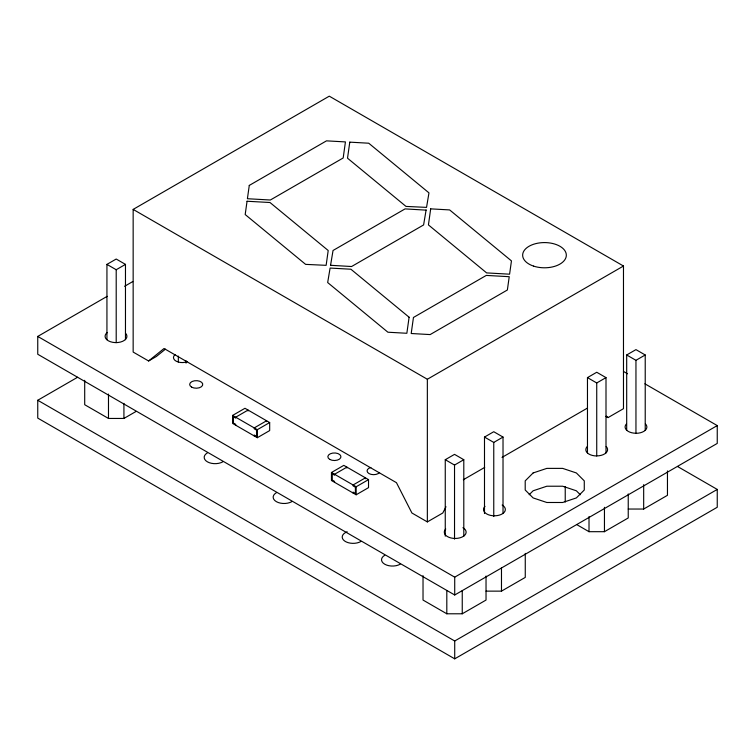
<?xml version="1.0" encoding="UTF-8"?>
<svg xmlns="http://www.w3.org/2000/svg" width="755" height="755" viewBox="0 0 755 755"><rect width="100%" height="100%" fill="white"/><g stroke="black" fill="none" stroke-linecap="round" stroke-linejoin="round"><path stroke-width="1.13" d="M330.52 265.534L333.04 250.481L405.058 208.899L426.084 210.135M426.122 209.89L423.602 224.943L351.585 266.524L330.558 265.288M445.988 506.728L442.798 512.994L427.349 521.913L411.909 512.994L396.46 482.681L164.043 348.499L148.603 360.975L133.154 352.066L133.154 209.409L329.284 96.168L623.479 266.024L623.479 408.682L608.039 417.6L606.105 416.477M529.161 494.742L533.124 490.788L546.828 486.22L562.654 486.22L576.358 490.788L580.321 494.742M165.411 349.178L156.323 356.52L148.603 360.975M106.936 339.675L106.936 264.382L116.204 259.031L125.472 264.382L125.472 339.675M106.936 264.382L116.204 269.733L125.472 264.382M644.864 383.795L717.25 425.584L717.25 443.421L454.718 594.987L37.75 354.255L37.75 336.428L107.21 296.319M124.584 286.296L132.757 281.577M677.49 466.467L717.25 489.429L717.25 507.256L454.718 658.832L37.75 418.1L37.75 400.263L77.586 377.264M84.702 380.331L84.702 404.718L108.484 418.449L123.924 418.449L135.815 411.588M232.615 415.42L244.969 408.285L269.677 422.555L269.677 430.577L257.323 437.711L232.615 423.442L232.615 415.42L257.323 429.689L269.677 422.555M133.154 209.409L427.349 379.255L623.479 266.024M331.464 472.488L343.818 465.363L368.525 479.623L368.525 487.645L356.171 494.78L331.464 480.52L331.464 472.488L356.171 486.758L368.525 479.623M445.261 536.182L445.261 459.71L454.529 454.368L463.796 459.71L463.796 536.182M484.493 513.542L484.493 437.07L493.761 431.718L503.019 437.07L503.019 513.542M587.466 452.906L587.466 377.613L596.733 372.262L606.001 377.613L606.001 452.906M626.688 430.265L626.688 354.973L635.955 349.622L645.223 354.973L645.223 430.265M445.261 459.71L454.529 465.061L463.796 459.71M484.493 437.07L493.761 442.421L503.019 437.07M587.466 377.613L596.733 382.964L606.001 377.613M626.688 354.973L635.955 360.314L645.223 354.973M463.325 479.746L484.701 467.402M502.009 457.417L587.503 408.049M37.75 336.428L454.718 577.16L717.25 425.584M423.026 575.669L423.026 600.055L446.809 613.787L462.249 613.787L486.031 600.055L486.031 576.037M486.031 591.137L501.48 591.137L525.263 577.405L525.263 553.396M577.122 524.819L589.013 531.69L604.453 531.69L628.235 517.958L628.235 493.94M628.235 509.04L643.675 509.04L667.458 495.308L667.458 470.922M37.75 400.263L454.718 640.995L717.25 489.429M623.46 371.432L627.537 373.791M606.218 416.128L608.039 417.6M643.675 484.653L643.675 509.04M635.955 360.314L635.955 433.257A10.919 6.304 0 0 1 626.499 423.857M604.453 507.294L604.453 531.69M596.733 382.964L596.733 455.907A10.919 6.304 0 0 0 606.19 446.507M589.013 516.59L589.013 531.69M565.231 486.598L565.231 502.075M501.48 567.911L501.48 591.137M493.761 442.421L493.761 516.533M462.249 590.561L462.249 613.787M454.718 577.16L454.718 594.987M454.718 640.995L454.718 658.832M454.529 465.061L454.529 539.183M446.809 590.561L446.809 613.787M427.349 379.255L427.349 521.913M365.439 478.736L365.439 477.839L353.085 484.974L353.085 485.861L355.397 487.202L355.397 493.449L353.085 492.109L353.085 492.996M356.171 486.758L356.171 494.78M346.904 468.034L346.904 467.147L334.55 474.272L334.55 475.169L332.238 473.829L332.238 480.067L334.55 481.407L334.55 482.303M266.591 421.658L266.591 420.771L254.237 427.906L254.237 428.793L256.549 430.133L256.549 436.371L254.237 435.031L254.237 435.928M257.323 429.689L257.323 437.711M248.055 410.965L248.055 410.069L235.702 417.204L235.702 418.091L233.38 416.76L233.38 422.998L235.702 424.338L235.702 425.225M186.051 360.777L186.051 363.108M178.331 356.096L178.331 361.938M123.924 403.359L123.924 418.449M116.204 269.733L116.204 342.676M108.484 394.063L108.484 418.449M379.567 472.479A6.55 3.784 0 0 1 368.987 473.564A6.55 3.784 0 0 1 370.865 467.458M187.542 361.532A8.739 5.04 0 0 1 176.17 361.183A8.739 5.04 0 0 1 175.056 354.633M462.928 527.688A10.919 6.304 0 0 1 463.579 536.201A10.919 6.304 0 0 1 448.951 537.315A10.919 6.304 0 0 1 445.752 529M502.16 505.048A10.919 6.304 0 0 1 502.802 513.551A10.919 6.304 0 0 1 488.174 514.665A10.919 6.304 0 0 1 484.974 506.35M596.733 455.963A10.919 6.304 0 0 1 587.277 446.507M645.412 423.857A10.919 6.304 0 0 1 635.955 433.313M125.462 333.153A10.919 6.304 0 0 1 122.64 341.317A10.919 6.304 0 0 1 108.267 340.76A10.919 6.304 0 0 1 107.352 332.455M222.819 461.824A10.919 6.304 0 0 1 207.38 461.824A10.919 6.304 0 0 1 207.38 452.906M291.808 501.65A10.919 6.304 0 0 1 276.358 501.65A10.919 6.304 0 0 1 276.358 492.732M360.852 541.514A10.919 6.304 0 0 1 344.648 541.024A10.919 6.304 0 0 1 347.168 531.775M400.169 564.212A10.919 6.304 0 0 1 384.729 564.212A10.919 6.304 0 0 1 384.729 555.293M247.055 201.245L245.186 214.543L305.624 264.373L326.132 265.335L328.208 250.518L269.997 202.519L247.055 201.245M249.273 185.428L247.404 198.725L270.347 200.009L343.185 157.965L345.431 141.912L326.49 140.855L249.273 185.428M349.782 142.148L347.526 158.201L406.001 206.417L426.537 207.38L428.972 192.874L368.733 143.214L349.782 142.148M409.106 317.223L406.851 333.276L387.91 332.219L327.67 282.549L330.095 268.063L350.896 269.224L409.106 317.223M413.457 317.468L411.201 333.512L430.152 334.578L507.369 289.995L509.229 276.698L486.286 275.415L413.457 317.468M430.68 208.861L428.434 224.905L486.635 272.904L509.587 274.188L511.456 260.89L449.631 209.918L430.68 208.861M533.124 472.951L525.206 480.869L525.206 490.004L533.124 497.923L546.828 502.49L562.654 502.49L576.358 497.923L584.276 490.004L584.276 480.869L576.358 472.951L562.654 468.383L546.828 468.383L533.124 472.951M329.746 459.408A6.55 3.784 0 0 0 340.713 457.719A6.55 3.784 0 0 0 332.691 453.085A6.55 3.784 0 0 0 329.746 459.408M191.581 387.107A6.55 3.784 0 0 0 202.538 385.418A6.55 3.784 0 0 0 194.516 380.784A6.55 3.784 0 0 0 191.581 387.107M533.568 266.109A21.838 12.608 0 0 0 566.326 255.19A21.838 12.608 0 0 0 533.568 244.271A21.838 12.608 0 0 0 533.568 266.109"/></g></svg>
